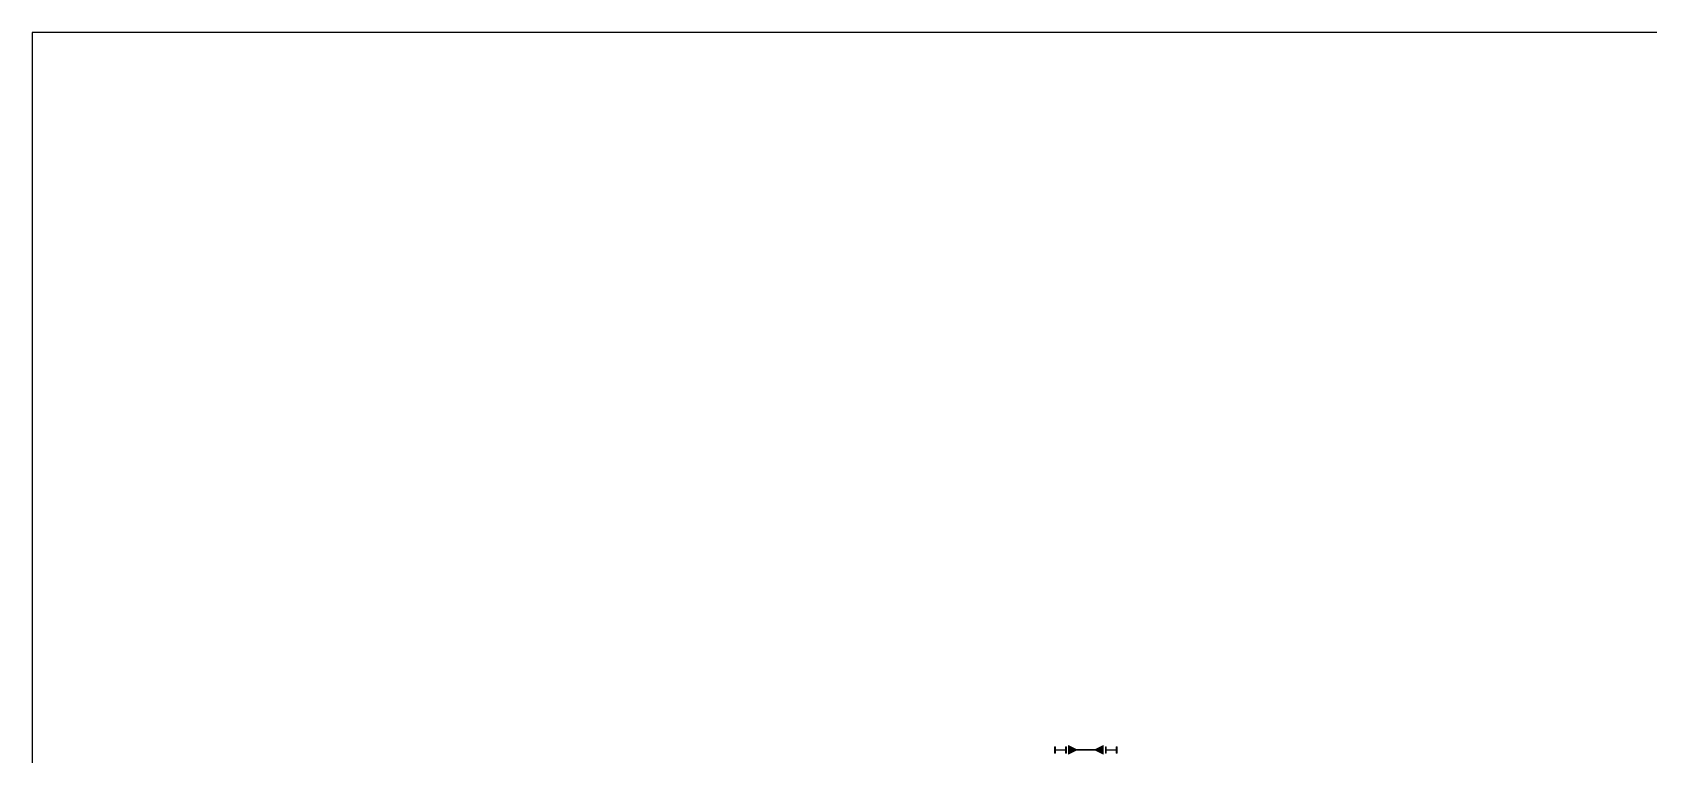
# Model space of a CAD drawing. Header units: millimetres. Extents: x 917308 to 1112116, y -16030 to 119854.
# Drawn here: x 917308 to 997024, y 84241 to 119854 of the extents above; entities that cross this region are included whole.
import ezdxf

# ---------------------------------------------------------------- set-up
doc = ezdxf.new("R2010")
doc.units = ezdxf.units.MM
doc.header["$MEASUREMENT"] = 0
for name, color, linetype, lineweight in [('S-BEAM', 5, 'Continuous', 30), ('S-COLS', 2, 'Continuous', 20), ('S-CONN', 1, 'Continuous', 9)]:
    doc.layers.add(name, color=color, linetype=linetype, lineweight=lineweight)

msp = doc.modelspace()

# ---------------------------------------------------------------- hatches: boundary and pattern name
at = {"layer": 'S-CONN'}
for points in [[(968404.91904, 84265.11265), (968833.93535, 84476.0199), (968404.91904, 84685.84668)], [(970127.83104, 84265.11265), (969698.81473, 84476.0199), (970127.83104, 84685.84668)]]:
    msp.add_hatch(color=256, dxfattribs=at).paths.add_polyline_path(points)

# ---------------------------------------------------------------- linework, layer by layer
at = {"layer": 'Defpoints', "ltscale": 0.05, "elevation": 0.00004}
msp.add_lwpolyline([(917308.47518, -16029.97309), (1112115.9186, -16029.97309), (1112115.9186, 119854.23107), (917308.47518, 119854.23107)], close=True, dxfattribs=at)
at = {"layer": 'S-BEAM'}
msp.add_line((970127.83104, 84476.0199, 0), (968404.91904, 84476.0199, 0), dxfattribs=at)
at = {"layer": 'S-COLS', "color": 7, "ltscale": 0.05, "elevation": 0}
for points in [[(967727.83104, 84476.0199), (967727.83104, 84634.7699), (967765.42304, 84634.7699), (967765.42304, 84506.1189, 0.4142135624), (967784.98104, 84486.5609), (968247.76904, 84486.5609, 0.4142135624), (968267.32704, 84506.1189), (968267.32704, 84634.7699), (968304.91904, 84634.7699), (968304.91904, 84317.2699), (968267.32704, 84317.2699), (968267.32704, 84445.9209, 0.4142135624), (968247.76904, 84465.4789), (967784.98104, 84465.4789, 0.4142135624), (967765.42304, 84445.9209), (967765.42304, 84317.2699), (967727.83104, 84317.2699), (967727.83104, 84476.0199)], [(970227.83104, 84476.0199), (970227.83104, 84634.7699), (970265.42304, 84634.7699), (970265.42304, 84506.1189, 0.4142135624), (970284.98104, 84486.5609), (970747.76904, 84486.5609, 0.4142135624), (970767.32704, 84506.1189), (970767.32704, 84634.7699), (970804.91904, 84634.7699), (970804.91904, 84317.2699), (970767.32704, 84317.2699), (970767.32704, 84445.9209, 0.4142135624), (970747.76904, 84465.4789), (970284.98104, 84465.4789, 0.4142135624), (970265.42304, 84445.9209), (970265.42304, 84317.2699), (970227.83104, 84317.2699), (970227.83104, 84476.0199)]]:
    msp.add_lwpolyline(points, format="xyb", dxfattribs=at)
at = {"layer": 'S-CONN', "color": 1, "elevation": 0}
for points in [[(968404.91904, 84685.84668), (968833.93535, 84476.0199), (968404.91904, 84265.11265), (968404.91904, 84686.92716)], [(970127.83104, 84685.84668), (969698.81473, 84476.0199), (970127.83104, 84265.11265), (970127.83104, 84686.92716)]]:
    msp.add_lwpolyline(points, dxfattribs=at)

doc.saveas('drawing.dxf')
